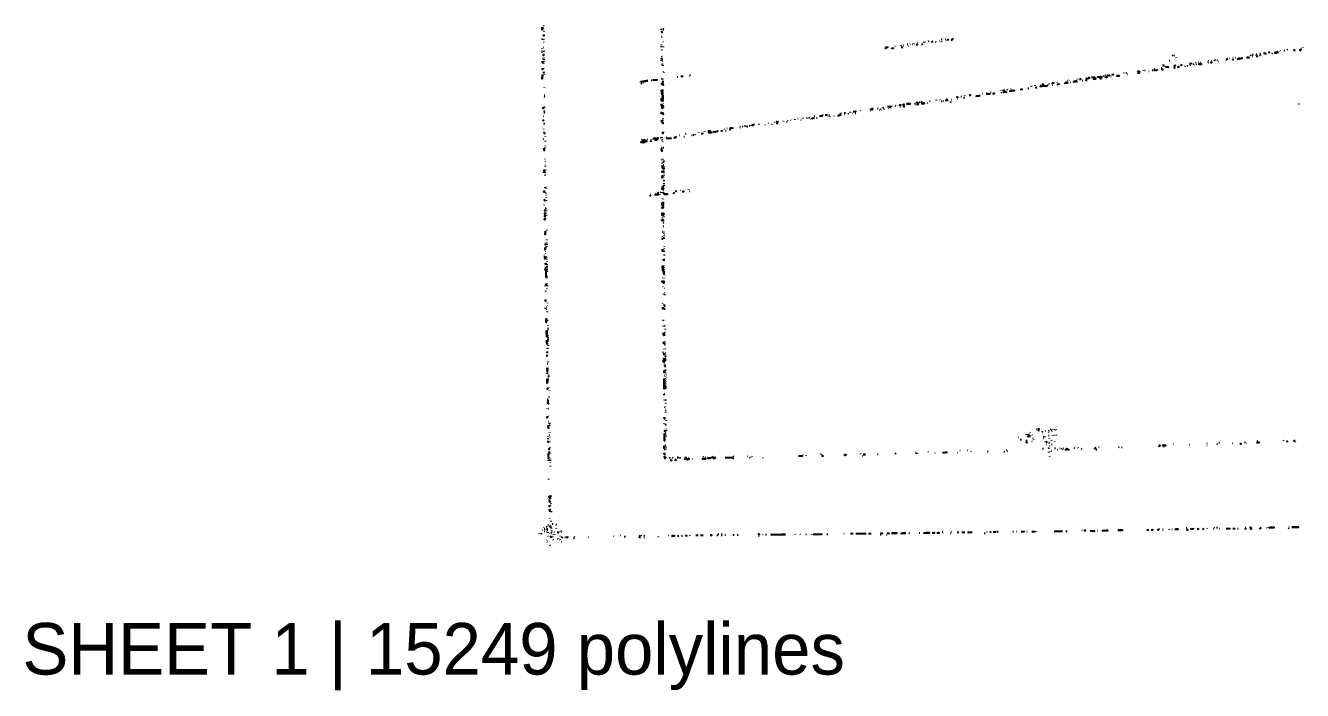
# Model space of a CAD drawing. Extents: x 1 to 1989, y -9 to 1002.
# Drawn here: x 1.2 to 496.7, y -8.8 to 249 of the extents above; entities that cross this region are included whole.
import ezdxf

# ---------------------------------------------------------------- set-up
doc = ezdxf.new("R2010")
doc.units = 0
doc.layers.add('LINEWORK', color=4, linetype='CONTINUOUS')
doc.layers.add('TITLEBLOCK', color=2, linetype='CONTINUOUS')

msp = doc.modelspace()

# ---------------------------------------------------------------- linework, layer by layer
at = {"layer": 'LINEWORK'}
for points in [[(201.5, 248.3333), (201.6667, 247.3333), (201.5, 248.1667)], [(202, 248.5), (202.1667, 248.3333)], [(202, 248), (202, 247.8333)], [(202.1667, 249), (202.1667, 248.8333)], [(248.6667, 248), (248.6667, 247.8333)], [(201.8333, 243.8333), (201.5, 243.5)], [(202.1667, 245.6667), (202.3333, 245), (202.1667, 245.3333)], [(202.1667, 243.6667), (202.3333, 243.5)], [(202.3333, 247), (202.3333, 246.6667)], [(247.8333, 247.6667), (247.8333, 247.3333)], [(247.8333, 247), (248.1667, 246.3333), (247.8333, 246.6667)], [(248.1667, 244.6667), (248, 244.5)], [(248.5, 242.8333), (248.6667, 242.6667)], [(248.6667, 247.5), (248.8333, 247.5)], [(351.6667, 243), (351.5, 242.8333)], [(352.6667, 242.8333), (353.1667, 242.6667), (352.8333, 242.8333)], [(354.3333, 242.8333), (354.5, 242.6667)], [(356, 243), (355.8333, 242.8333)], [(356.6667, 243.8333), (356.8333, 243.6667)], [(356.6667, 243), (356.8333, 243)], [(358, 243.8333), (358.1667, 243.8333)], [(358.3333, 243.3333), (358.1667, 243.1667)], [(359.3333, 243.6667), (359, 243.5), (359.5, 243.6667)], [(361.1667, 243.6667), (360.5, 243.5), (360.8333, 243.3333)], [(361, 244.1667), (361.1667, 244)], [(201.5, 240.1667), (201.5, 240)], [(201.5, 239.1667), (201.5, 239)], [(201.5, 238.6667), (201.5, 238.5)], [(202.1667, 242.6667), (202.3333, 242.5)], [(202.1667, 240.6667), (202.3333, 240.6667)], [(202.1667, 238), (202.1667, 237.3333), (202.1667, 237.8333)], [(202.3333, 239.1667), (202.3333, 238.8333)], [(247.8333, 241.6667), (247.8333, 241.3333)], [(247.8333, 241), (247.8333, 240.6667)], [(248, 239.6667), (248.1667, 239.5)], [(248.6667, 240.8333), (248.6667, 240.6667)], [(335.1667, 240.6667), (334.8333, 240.1667), (335.1667, 240.6667), (335.8333, 240.6667), (335.3333, 240.5)], [(337.1667, 240.3333), (337.1667, 240.1667)], [(337.8333, 240.3333), (337.5, 240.1667), (338.1667, 240.3333)], [(338.5, 241), (338.6667, 241)], [(340.6667, 241.3333), (340.8333, 241.1667)], [(341.5, 240.8333), (341.1667, 240.5), (341.6667, 240.6667)], [(341.8333, 241.3333), (342, 241.3333)], [(343.3333, 241.8333), (343.5, 241.8333)], [(343.8333, 241), (343.6667, 240.8333)], [(344.5, 241.8333), (344.3333, 241.6667)], [(345.1667, 241.8333), (345.3333, 241.8333)], [(346, 242), (345.8333, 241.8333)], [(346.8333, 241.6667), (347.3333, 241.6667), (347, 241.6667)], [(347.1667, 242.3333), (347.3333, 242.3333)], [(348.6667, 241.6667), (348.8333, 241.6667)], [(349.3333, 241.8333), (349.1667, 241.6667)], [(349.6667, 242.5), (349.8333, 242.5)], [(350.1667, 242.6667), (350.3333, 242.5)], [(477.1667, 237.8333), (477.5, 237.8333)], [(478.5, 237.8333), (478.8333, 237.5)], [(478.8333, 238), (479, 238)], [(480.1667, 238.1667), (480.3333, 238.1667)], [(480.3333, 237.8333), (480.5, 237.8333)], [(481.5, 238.3333), (482.5, 238.1667), (481.6667, 238.1667)], [(482.5, 237.8333), (482.3333, 237.6667)], [(484, 238.6667), (483.6667, 238.5), (484.1667, 238.6667)], [(485, 238.1667), (484.8333, 238)], [(485.8333, 239), (486, 238.8333)], [(487.1667, 238.6667), (486, 238.3333), (487.5, 238.6667)], [(486.6667, 239.1667), (486.8333, 239)], [(487.8333, 239.3333), (488, 239.1667)], [(489.5, 239.5), (489.6667, 239.3333)], [(490.8333, 239.6667), (490.6667, 239.5)], [(493.6667, 239.6667), (493.3333, 239.5), (493.8333, 239.5)], [(496.3333, 239.8333), (495.6667, 239.5), (496, 239.5)], [(496.6667, 240.5), (496.6667, 240.3333)], [(201.8333, 236.1667), (202, 236.1667)], [(201.8333, 235.1667), (201.8333, 234.5), (201.8333, 235)], [(202.1667, 235.1667), (202.1667, 235)], [(202.1667, 234.5), (202.3333, 234.3333)], [(202.3333, 236.5), (202.3333, 236.3333)], [(202.3333, 236), (202.3333, 235.6667)], [(202.5, 235.3333), (202.5, 235.1667)], [(247.8333, 236.3333), (247.8333, 236)], [(247.8333, 235.6667), (247.8333, 235.3333)], [(248, 237.1667), (248.1667, 237)], [(248, 234), (248.1667, 234)], [(248.1667, 235.8333), (248.3333, 235.8333)], [(248.1667, 235.1667), (248.3333, 235)], [(248.3333, 236.1667), (248.5, 236.1667)], [(248.5, 234), (248.6667, 234)], [(248.5, 233.6667), (248.5, 233.3333)], [(442.6667, 233.8333), (442.6667, 233.3333), (442.8333, 233.6667)], [(443.1667, 233.3333), (443.1667, 233.1667)], [(443.5, 233), (444.6667, 232.8333), (443.6667, 232.8333)], [(445, 235.5), (445.1667, 235.5)], [(446.5, 237.5), (446.1667, 237.1667)], [(446.8333, 237.3333), (447, 237.3333)], [(447.5, 233.5), (446.8333, 233.3333), (447.3333, 233.3333)], [(447.6667, 236.6667), (447.6667, 236.5)], [(449, 233.1667), (448.3333, 232.8333), (448.8333, 233)], [(449.3333, 233.8333), (449.8333, 233.6667), (449.5, 233.6667)], [(451, 233.3333), (450.8333, 233.1667)], [(452.1667, 233.5), (451.8333, 233.1667)], [(452.8333, 234.3333), (453.5, 234.3333), (453, 234.1667)], [(453.1667, 233.6667), (453, 233.5)], [(454.1667, 234.3333), (454.3333, 234.3333)], [(454.5, 233.8333), (454.3333, 233.6667)], [(455.3333, 234.6667), (455.1667, 234.5)], [(455.5, 234), (455.3333, 233.8333)], [(456.1667, 234.8333), (456.3333, 234.8333)], [(457, 234.1667), (456.5, 234), (457.5, 234), (457.1667, 234)], [(457.1667, 234.6667), (457, 234.5)], [(460, 235.3333), (460.1667, 235.1667)], [(460.1667, 234.6667), (460, 234.5)], [(461.6667, 234.8333), (461.1667, 234.6667), (461.5, 234.6667)], [(461.3333, 235.3333), (461.5, 235.3333)], [(462.3333, 235.6667), (462.5, 235.5)], [(463, 235.6667), (462.8333, 235.5)], [(463.6667, 235.6667), (463.8333, 235.6667)], [(464, 235.1667), (463.8333, 235)], [(467, 235.6667), (467.1667, 235.5)], [(467.5, 236.1667), (467.1667, 236), (467.6667, 236.1667)], [(468.3333, 236.3333), (468.1667, 236.1667)], [(469.3333, 236), (469.8333, 235.6667), (469.5, 235.8333)], [(469.6667, 236.6667), (469.8333, 236.6667)], [(470.6667, 236.6667), (470.8333, 236.6667)], [(472.5, 236.3333), (471.5, 236), (473.3333, 236.3333), (472.8333, 236.3333)], [(475, 236.6667), (476, 236.6667), (475.1667, 236.6667)], [(476.3333, 237.6667), (476.6667, 237.3333)], [(477, 237.5), (477.1667, 237.3333)], [(477.1667, 237), (477.3333, 237)], [(478.6667, 237.1667), (479.1667, 237.1667), (478.8333, 237)], [(479.8333, 237.5), (480, 237.5)], [(480.3333, 237.5), (480.5, 237.3333)], [(201.8333, 230), (201.6667, 228.3333), (201.8333, 229.8333)], [(201.8333, 232.5), (201.8333, 232), (201.8333, 232.3333)], [(202.1667, 232.5), (202.3333, 232.3333)], [(202.1667, 231.1667), (202.3333, 230.6667), (202.3333, 231)], [(202.5, 230), (202.5, 229.8333)], [(244.6667, 228), (246.3333, 228), (244.8333, 227.8333)], [(248.1667, 228.3333), (248, 228.1667)], [(248.5, 231.3333), (248.6667, 231.1667)], [(248.5, 228.3333), (248.6667, 228.3333)], [(248.8333, 230.8333), (248.8333, 230.6667)], [(254, 229.1667), (254.3333, 229.1667)], [(255.5, 229.3333), (256.3333, 229.3333)], [(258.8333, 229.5), (259, 229.5)], [(259, 229.8333), (259.1667, 229.8333)], [(408.8333, 228), (409, 227.8333)], [(409.5, 228.1667), (409.6667, 228.1667)], [(410.1667, 228.1667), (410.6667, 228.1667), (410.3333, 228.1667)], [(413, 228), (412.6667, 227.8333), (413.1667, 227.8333)], [(413.1667, 228.6667), (412.8333, 228.3333), (414, 228.6667), (413.5, 228.6667)], [(414.8333, 229), (416.1667, 228.8333), (415, 228.8333)], [(415.3333, 228.5), (415.6667, 228.1667), (416.5, 228.3333), (415.6667, 228.1667)], [(416.8333, 229.1667), (417, 229)], [(418.5, 229.3333), (418.1667, 229), (417.3333, 229.1667), (418.1667, 229)], [(419, 228.8333), (418.1667, 228.5), (418.6667, 228.5)], [(418.8333, 229.3333), (419, 229.1667)], [(419.5, 229.5), (419.6667, 229.5)], [(420, 229), (419.8333, 228.8333)], [(420.3333, 229.6667), (420.1667, 229.5)], [(420.8333, 229.1667), (420.3333, 228.8333), (421, 229.1667)], [(421.3333, 229.8333), (421, 229.6667), (421.8333, 229.6667), (421.5, 229.6667)], [(422.3333, 229.3333), (422.5, 229.3333)], [(422.6667, 230), (423.3333, 230), (422.8333, 229.8333)], [(424.3333, 229.6667), (424.8333, 229.3333), (425.5, 229.5), (424.5, 229.5)], [(427.3333, 230.6667), (427.5, 230.6667)], [(428.1667, 230.6667), (428.3333, 230.6667)], [(428.6667, 230.1667), (428.8333, 230.1667)], [(432.6667, 231.3333), (432.8333, 231), (433.1667, 231.3333), (432.6667, 231.1667)], [(432.6667, 230.6667), (433.5, 230.6667), (432.8333, 230.6667)], [(433.5, 231.1667), (433.6667, 231)], [(435, 231.6667), (434.8333, 231.5)], [(435.5, 231.6667), (435.6667, 231.6667)], [(437, 231.3333), (437.1667, 231.3333)], [(438.3333, 231.6667), (438.6667, 231.6667)], [(439, 232.3333), (439.1667, 232.1667)], [(439.5, 231.8333), (439.1667, 231.6667), (440, 231.6667), (439.6667, 231.8333)], [(440.5, 231.8333), (440.3333, 231.6667)], [(441.8333, 232.6667), (442.1667, 232.6667)], [(442.5, 232.1667), (442.1667, 232), (442.6667, 232)], [(447.1667, 232.8333), (446.8333, 232.6667), (447.3333, 232.6667)], [(202.5, 225.1667), (202.5, 225)], [(239.5, 227.3333), (239.6667, 227.1667)], [(240, 227.3333), (240.5, 227.3333), (240.1667, 227.3333)], [(240, 226.5), (240.1667, 226.5)], [(240.1667, 226.8333), (240.3333, 226.8333)], [(240.6667, 226.8333), (240.6667, 226.6667)], [(242.5, 227.6667), (240.8333, 227.3333), (242.6667, 227.5)], [(244, 227.8333), (244.3333, 227.8333)], [(248.1667, 226.8333), (248.1667, 226.1667), (248, 226.6667)], [(248.1667, 224.1667), (248.1667, 222.1667), (248, 224)], [(248.5, 227.5), (248.5, 227), (248.5, 227.3333)], [(248.5, 226.6667), (248.6667, 225.8333), (248.6667, 226.5)], [(248.5, 224), (248.6667, 223.8333)], [(248.5, 223.3333), (248.6667, 223.1667)], [(374, 223), (374.1667, 222.8333)], [(375.6667, 223.1667), (375.8333, 223.1667)], [(379.5, 223.8333), (379.5, 223.6667)], [(379.8333, 223), (379.6667, 222.8333)], [(380.3333, 224), (381, 223.8333), (380.5, 223.8333)], [(381, 223.3333), (380.6667, 223), (381, 223.3333), (381.8333, 223.1667), (381.1667, 223.3333)], [(382.1667, 224.1667), (382, 224)], [(384.5, 223.8333), (383.1667, 223.5), (385, 223.8333), (384.6667, 223.6667)], [(383.5, 224.3333), (383.3333, 224.1667)], [(387.8333, 224.3333), (387.3333, 224.1667), (388.1667, 224.3333)], [(390.1667, 224.6667), (390.5, 224.6667)], [(391.3333, 225.5), (391.3333, 225.3333)], [(391.6667, 225.5), (391.8333, 225.5)], [(392.8333, 225.8333), (392.8333, 225.6667)], [(393.5, 225.1667), (393.1667, 225), (393.6667, 225)], [(394.8333, 226), (395, 225.8333)], [(397.8333, 225.8333), (397.5, 225.5), (396, 225.6667), (394.8333, 225.3333), (396, 225.6667), (397.5, 225.5)], [(395.5, 226.1667), (396.1667, 226.1667), (395.6667, 226.1667)], [(398.1667, 226.5), (398.3333, 226.3333)], [(400, 226.8333), (399.5, 226.5), (400, 226.8333), (400.3333, 226.5)], [(399.6667, 226), (399.8333, 226)], [(401.3333, 227.1667), (401.5, 227)], [(402.1667, 226.5), (401.6667, 226.1667), (402.3333, 226.5)], [(405, 226.8333), (404.5, 226.6667), (405.6667, 226.8333), (405.1667, 226.8333)], [(404.8333, 227.3333), (405, 227.3333)], [(405.3333, 227.5), (405.5, 227.5)], [(406, 227.8333), (405.8333, 227.6667)], [(406.5, 227), (406.6667, 227)], [(409.1667, 227.5), (407.8333, 227.1667), (409.3333, 227.3333)], [(411.1667, 227.6667), (411.5, 227.6667)], [(202.5, 222), (202.6667, 222)], [(202.5, 221.5), (202.6667, 221.3333)], [(248.1667, 221), (248, 219.8333), (248, 220.8333)], [(248, 218.6667), (248.1667, 216.8333), (248, 218.5)], [(248.5, 222.8333), (248.5, 222.6667)], [(248.5, 222.1667), (248.5, 220.5), (248.5, 222)], [(248.5, 220.1667), (248.5, 219.6667), (248.5, 220)], [(248.5, 218.8333), (248.6667, 218.6667)], [(248.5, 218.1667), (248.6667, 217.1667), (248.5, 218)], [(338.6667, 218), (338.8333, 217.8333)], [(340.1667, 218.3333), (340.8333, 218.1667), (340.3333, 218.1667)], [(341.1667, 218.3333), (341.3333, 218.1667)], [(341.6667, 218.3333), (342.1667, 218.3333), (341.8333, 218.3333)], [(343.6667, 218.8333), (343.1667, 218.6667), (344.5, 218.6667), (343.8333, 218.6667)], [(346.1667, 219), (346.3333, 218.8333)], [(346.5, 218.3333), (346.3333, 218.1667)], [(346.8333, 219.3333), (347.5, 219), (347.1667, 219.3333)], [(347.6667, 218.6667), (347.1667, 218.3333), (347.8333, 218.5)], [(348, 219.3333), (348.1667, 219.3333)], [(349, 219.5), (348.6667, 219.3333), (349.1667, 219.3333)], [(350.1667, 219), (349, 218.6667), (350, 218.8333)], [(351.1667, 219), (351.3333, 219)], [(352.1667, 219.6667), (352, 219.5)], [(354.5, 220.1667), (354.5, 220)], [(355.8333, 220.3333), (356, 220.1667)], [(356.5, 219.6667), (356.8333, 219.6667)], [(357.3333, 219.8333), (357.5, 219.8333)], [(359, 220.3333), (358.3333, 220), (359.1667, 220.1667)], [(358.5, 220.5), (358.6667, 220.5)], [(360.1667, 219.5), (360.1667, 219.1667)], [(360.5, 220.3333), (360.6667, 220.3333)], [(363, 221.3333), (362.5, 221.1667), (363.1667, 221.3333)], [(362.8333, 220.6667), (363, 220.6667)], [(364.1667, 221.5), (364.3333, 221.5)], [(365.1667, 221), (365.5, 221)], [(365.5, 221.8333), (365.5, 221.6667)], [(367.3333, 222), (367.8333, 222), (367.5, 222)], [(371.5, 222), (371.1667, 221.6667), (370, 221.6667), (371.6667, 221.8333)], [(372.5, 222.6667), (372.6667, 222.6667)], [(374.8333, 222.5), (374.1667, 222.3333), (375.3333, 222.5), (375, 222.3333)], [(377.3333, 222.8333), (376.6667, 222.5), (377, 222.5)], [(495.1667, 218.6667), (495.3333, 218.6667)], [(202, 217.3333), (202, 216.8333), (202, 217.1667)], [(202, 215.6667), (202.1667, 215.5)], [(202.1667, 213.8333), (202.3333, 213.8333)], [(202.5, 217.6667), (202.5, 217.5)], [(202.5, 217.1667), (202.5, 217)], [(202.6667, 215.8333), (202.5, 215.6667)], [(202.5, 215.3333), (202.6667, 215.1667)], [(248, 215.5), (248, 214.8333), (247.8333, 215.3333)], [(248.5, 215.3333), (248.6667, 214.5), (248.5, 215.1667)], [(302.6667, 213.1667), (302.8333, 213)], [(304.1667, 213.1667), (304.5, 213.1667)], [(304.8333, 213.3333), (305, 213.1667)], [(305.3333, 213.3333), (305.5, 213.3333)], [(306.6667, 213.1667), (306.3333, 213), (307.1667, 213.1667)], [(307.1667, 213.8333), (307.5, 213.8333)], [(308.1667, 213.1667), (308.3333, 213.1667)], [(309.3333, 214), (310.3333, 213.8333), (309.5, 213.8333)], [(310.5, 214.3333), (310.6667, 214.3333)], [(311.5, 214.3333), (312.1667, 214.3333), (311.6667, 214.1667)], [(312.5, 214.1667), (312.6667, 214.1667)], [(313, 214.3333), (313.1667, 214.3333)], [(313.3333, 213.8333), (313.1667, 213.6667)], [(315, 214), (314.8333, 213.8333)], [(317.5, 214.5), (316.5, 214), (317.6667, 214.5)], [(317.1667, 215), (317.3333, 214.8333)], [(317.6667, 215), (317.8333, 215)], [(318.8333, 215.1667), (319.3333, 215.1667)], [(319, 214.6667), (319.1667, 214.6667)], [(320.5, 214.8333), (320.3333, 214.6667)], [(321, 215.5), (321, 215.3333)], [(322, 215), (321.8333, 214.8333)], [(322.3333, 215.6667), (323.3333, 215.6667), (322.5, 215.5)], [(323.1667, 215), (323.3333, 215)], [(325, 216.1667), (325.1667, 216)], [(328.8333, 216.6667), (329, 216.5)], [(329, 216), (329.1667, 215.8333)], [(329.3333, 216.6667), (330, 216.6667), (329.5, 216.6667)], [(329.8333, 216.1667), (329.6667, 216)], [(331.8333, 217), (332, 216.8333)], [(332.5, 216.3333), (332.6667, 216.3333)], [(333.1667, 216.5), (333, 216.3333)], [(333.6667, 217.1667), (333.6667, 217)], [(334, 217.3333), (334.1667, 217.1667)], [(334.3333, 216.6667), (334.1667, 216.5)], [(335.6667, 217.6667), (336.8333, 217.6667), (335.8333, 217.5)], [(336, 217), (336.1667, 216.8333)], [(336.8333, 217.1667), (336.6667, 217)], [(337.3333, 217.8333), (337.5, 217.6667)], [(340.5, 217.6667), (340.6667, 217.6667)], [(342.1667, 217.8333), (341.8333, 217.6667), (342.3333, 217.6667)], [(202.3333, 212.5), (202, 212), (202.1667, 212.3333)], [(202, 211), (202.1667, 210.8333)], [(202.1667, 209), (202.1667, 208.8333)], [(202.5, 211), (202.6667, 211)], [(248, 212.5), (248.1667, 211.5), (248, 212.3333)], [(248.5, 213), (248.5, 212.6667)], [(248.5, 212.1667), (248.5, 212)], [(248.5, 211.5), (248.5, 211), (248.5, 211.3333)], [(266, 208.1667), (266.8333, 208.1667), (266.1667, 208)], [(271, 208.1667), (271.5, 208.1667), (271.1667, 208)], [(272.1667, 209), (272.3333, 208.8333)], [(272.8333, 208.3333), (273, 208.3333)], [(273.3333, 209.1667), (273.5, 209.1667)], [(274.1667, 208.6667), (274.6667, 208.6667), (274.3333, 208.6667)], [(274.5, 209.3333), (275.6667, 209.1667), (274.6667, 209.1667)], [(278.5, 209.8333), (278.3333, 209.6667)], [(278.5, 209.3333), (278.3333, 209.1667)], [(279.3333, 210), (279.5, 209.8333)], [(280.1667, 210.1667), (280.5, 210.1667)], [(281, 210.1667), (281.1667, 210)], [(281.3333, 209.6667), (281.5, 209.6667)], [(282, 210.1667), (282.1667, 210.1667)], [(282.5, 210.3333), (282.5, 210.1667)], [(284, 210.6667), (283.1667, 210.3333), (283.6667, 210.3333)], [(285.6667, 210.8333), (285.8333, 210.6667)], [(288, 210.6667), (288.1667, 210.5)], [(289.3333, 211.3333), (289.5, 211.1667)], [(290.8333, 210.8333), (290.6667, 210.6667)], [(291.6667, 211.6667), (291.8333, 211.5)], [(292.3333, 211.8333), (292.8333, 211.6667), (292.5, 211.6667)], [(293, 211.3333), (292.6667, 211), (293.1667, 211.1667)], [(293.1667, 211.8333), (293.3333, 211.6667)], [(295.3333, 212), (295.1667, 211.8333)], [(296.5, 211.6667), (296.6667, 211.6667)], [(296.8333, 212.3333), (297, 212.1667)], [(298, 212.5), (298.1667, 212.3333)], [(299.6667, 212.6667), (299.6667, 212.5)], [(300.8333, 213), (301, 213)], [(302, 212.5), (302.1667, 212.5)], [(305.6667, 212.8333), (305.5, 212.6667)], [(202.1667, 207.3333), (202, 207.1667)], [(202, 205.3333), (202.1667, 205.1667)], [(202.1667, 204.8333), (202, 204.6667)], [(202.3333, 207.8333), (202.5, 207.8333)], [(202.5, 207.5), (202.6667, 207.3333)], [(202.6667, 207), (202.8333, 206.8333)], [(202.8333, 206.1667), (202.8333, 206)], [(202.8333, 204.3333), (202.8333, 204)], [(241.8333, 204.1667), (240.8333, 203.6667), (240, 203.8333), (240.8333, 203.6667), (242.3333, 204.1667), (242, 204)], [(240.1667, 204.8333), (240.3333, 204.8333)], [(240.8333, 204.6667), (240.5, 204.3333), (241.5, 204.6667), (241, 204.5)], [(242.3333, 204.8333), (242.5, 204.6667)], [(243.5, 204.3333), (244, 204.1667), (243.6667, 204.1667)], [(244, 205), (244, 204.8333)], [(244.6667, 205.1667), (245.6667, 205.1667), (244.8333, 205.1667)], [(246.5, 204.8333), (245.5, 204.5), (246.3333, 204.6667)], [(246, 205.3333), (246.6667, 205.3333), (246.1667, 205.3333)], [(247.5, 205.6667), (247.6667, 205.5)], [(248, 205.6667), (248.1667, 205.5)], [(248, 204.8333), (248.3333, 204.5)], [(248.3333, 204.1667), (248.3333, 204)], [(248.6667, 207.8333), (248.5, 207.1667), (248.5, 207.6667)], [(249.6667, 205.8333), (249.8333, 205.6667)], [(251.6667, 205.5), (251.3333, 205.1667), (250, 205.1667), (251.8333, 205.3333)], [(253.1667, 205.6667), (252.8333, 205.5), (253.6667, 205.6667), (253.3333, 205.6667)], [(254.8333, 206.5), (255, 206.5)], [(256.6667, 206), (256.8333, 206)], [(257.5, 207), (257.3333, 206.8333)], [(259.5, 206.5), (259.6667, 206.5)], [(260.1667, 206.6667), (260.5, 206.6667)], [(260.8333, 206.8333), (261, 206.6667)], [(262.3333, 207.6667), (262.3333, 207.5)], [(263.3333, 207.1667), (264, 207.1667), (263.5, 207)], [(264.5, 208), (264.6667, 207.8333)], [(266.8333, 207.6667), (266.1667, 207.5), (267.5, 207.5), (267, 207.5)], [(269.1667, 208), (268.8333, 207.6667), (268.1667, 207.8333), (269.8333, 208), (269.3333, 207.8333)], [(202.3333, 201.5), (202.5, 200.5), (202.3333, 201.3333)], [(202.8333, 201.6667), (202.6667, 201.5)], [(202.8333, 202.3333), (202.8333, 202.1667)], [(248.1667, 201.5), (247.8333, 201), (248.1667, 200.3333), (248, 201.3333)], [(248, 201.8333), (248.1667, 201.8333)], [(248.6667, 201.6667), (248.8333, 201.6667)], [(202.6667, 197.1667), (202.8333, 197.1667)], [(203, 196.3333), (202.8333, 196.1667)], [(202.8333, 195), (202.8333, 194.8333)], [(202.8333, 194.5), (202.8333, 194.3333)], [(248, 197.1667), (248.1667, 197)], [(248, 195.8333), (248.1667, 195.6667)], [(248.1667, 194.8333), (248.3333, 193.6667), (248.3333, 194.6667)], [(248.6667, 197.1667), (248.5, 197)], [(248.5, 196), (248.6667, 195.8333)], [(248.6667, 196.6667), (248.8333, 196.1667), (248.8333, 196.5)], [(248.6667, 195), (248.8333, 195)], [(248.8333, 194.3333), (248.8333, 194)], [(248.8333, 193.6667), (248.8333, 193.3333)], [(202.1667, 192.1667), (202.1667, 191.8333)], [(202.5, 193.1667), (202.3333, 192.6667), (202.8333, 192), (202.3333, 193)], [(202.6667, 191.1667), (202.6667, 190.8333)], [(202.8333, 193), (203, 192.8333)], [(248.1667, 192.6667), (248.1667, 192.1667), (248.1667, 192.5)], [(248.1667, 191), (248.1667, 190), (248.3333, 190.8333)], [(248.6667, 193), (248.6667, 192.8333)], [(248.6667, 192.5), (248.8333, 192), (248.8333, 192.3333)], [(248.6667, 190.5), (248.6667, 190.3333)], [(248.6667, 190), (248.6667, 189.8333)], [(248.8333, 191.1667), (248.8333, 190.8333)], [(248.8333, 189), (248.8333, 188.6667)], [(202.5, 185), (202.5, 184.3333), (202.3333, 184.8333)], [(202.6667, 186.3333), (202.6667, 186)], [(203, 184.1667), (203.1667, 184.1667)], [(203.1667, 186.5), (203.1667, 186.3333)], [(203.1667, 186), (203.1667, 185.8333)], [(203.1667, 183.3333), (203.1667, 183.1667)], [(243.5, 183.3333), (243.8333, 183)], [(243.6667, 183.6667), (243.8333, 183.6667)], [(245.5, 184), (245.6667, 183.8333)], [(245.8333, 183.5), (245.5, 183.3333), (246.8333, 183.5), (246, 183.5)], [(246.3333, 184.1667), (246.8333, 184.1667), (246.5, 184)], [(247.3333, 183.6667), (247.5, 183.5)], [(247.6667, 184.3333), (247.5, 184.1667)], [(248.3333, 186.8333), (248.1667, 185.5), (248.3333, 186.5)], [(248.1667, 184.3333), (248.1667, 184.1667)], [(248.5, 184.5), (249.1667, 183.6667), (250.3333, 183.6667), (249.1667, 183.6667), (248.8333, 184.1667)], [(248.6667, 186.5), (248.6667, 185.3333), (248.6667, 186.3333)], [(248.8333, 187.8333), (248.8333, 187.5)], [(248.8333, 187.1667), (248.8333, 186.8333)], [(252.3333, 184.1667), (252.8333, 184), (252.5, 184)], [(253.3333, 185), (253.6667, 184.6667), (253.5, 185)], [(255.1667, 185.1667), (255.3333, 185)], [(256, 184.6667), (256.6667, 184.6667), (256.3333, 184.6667)], [(258.3333, 185.5), (258.5, 185.3333)], [(258.8333, 184.8333), (259, 184.8333)], [(202.5, 181.6667), (202.6667, 181), (202.3333, 181.5)], [(202.3333, 179.5), (202.5, 179.5)], [(202.8333, 178.5), (203, 178.3333)], [(203.1667, 182.5), (203.1667, 182.3333)], [(203.1667, 181.3333), (203.1667, 181)], [(243.5, 182.8333), (243.3333, 182.6667)], [(248.1667, 178.6667), (248.1667, 178.1667), (248, 178.5)], [(248.3333, 181.8333), (248.1667, 181.6667)], [(248.1667, 180.5), (248.1667, 179.3333), (248.1667, 180.1667)], [(248.6667, 181.8333), (248.6667, 181.6667)], [(248.6667, 180.6667), (248.6667, 180), (248.6667, 180.5)], [(248.6667, 179.6667), (248.6667, 179), (248.6667, 179.5)], [(248.6667, 178.5), (248.8333, 178.3333)], [(202.6667, 176.5), (202.6667, 174.8333), (202.8333, 175.8333), (202.5, 176.3333)], [(202.6667, 174.3333), (202.6667, 173.6667), (202.5, 174.1667)], [(202.6667, 177.6667), (202.6667, 177.1667), (202.8333, 177.5)], [(203.1667, 178), (203, 177.8333)], [(203.1667, 176.3333), (203, 176.1667)], [(203.1667, 177.3333), (203.1667, 177)], [(203.1667, 175.5), (203.1667, 175.1667)], [(248.1667, 174), (248.1667, 173.3333), (248, 173.8333)], [(248.1667, 176.5), (248.1667, 175.5), (248.1667, 176.1667)], [(248.3333, 174.6667), (248.5, 174.6667)], [(248.8333, 176.3333), (248.6667, 175.5), (248.6667, 176.1667)], [(248.6667, 173.8333), (248.6667, 173.3333), (248.6667, 173.6667)], [(248.8333, 175), (248.8333, 174.6667)], [(202.8333, 169.3333), (202.8333, 168), (203, 169.1667)], [(203.3333, 169.8333), (203.3333, 169.5)], [(248.3333, 169.3333), (248.5, 169.3333)], [(248.3333, 168.8333), (248.5, 168.6667)], [(248.6667, 172.6667), (248.8333, 172.5)], [(248.6667, 171.1667), (248.8333, 171.1667)], [(249, 169), (248.8333, 168.8333)], [(203, 164.5), (203, 164), (203, 164.3333)], [(203.3333, 166), (203.3333, 165.8333)], [(203.3333, 164.8333), (203.3333, 164.6667)], [(203.3333, 163.5), (203.3333, 163.1667)], [(203.5, 164.1667), (203.5, 164)], [(248.3333, 166.6667), (248.1667, 166.1667), (248.5, 166.5)], [(248.5, 167.1667), (248.3333, 167)], [(249, 168.3333), (248.8333, 168.1667)], [(249, 167.6667), (248.8333, 167.5)], [(248.8333, 167), (249, 166.8333)], [(248.8333, 166.5), (248.8333, 166.3333)], [(249, 163.5), (249, 163.3333)], [(202.5, 159.6667), (202.5, 159.5)], [(202.8333, 161.5), (202.6667, 161.3333)], [(202.6667, 160.6667), (202.8333, 160.5)], [(202.8333, 159.5), (202.6667, 158.5), (202.8333, 159.3333)], [(203, 163), (202.8333, 162.1667), (202.8333, 162.8333)], [(203.1667, 159.5), (203.3333, 159.3333)], [(203.3333, 159), (203.1667, 158.8333)], [(248.3333, 162.3333), (248.3333, 161.5), (248.3333, 162.1667)], [(248.8333, 162.5), (249, 162.3333)], [(248.8333, 161.8333), (248.8333, 161.3333), (249, 161.6667)], [(249, 160.1667), (249, 159.8333)], [(203, 155.5), (203.1667, 151.3333), (203.1667, 154), (202.8333, 154.3333), (203.1667, 155.3333)], [(203.1667, 157), (203, 156.5), (203, 156.8333)], [(203.3333, 158.5), (203.3333, 158.3333)], [(203.5, 157.5), (203.5, 157.3333)], [(203.5, 156.5), (203.5, 156.1667)], [(203.5, 155.8333), (203.5, 155.5)], [(203.5, 155.1667), (203.5, 154.8333)], [(203.5, 154.5), (203.5, 154.1667)], [(203.5, 153.8333), (203.5, 153.5)], [(248.3333, 158.3333), (248.3333, 158.1667)], [(248.5, 156), (248.5, 153.8333), (248.3333, 155.8333)], [(248.8333, 158.5), (248.8333, 157.8333), (249, 158.3333)], [(248.8333, 155.8333), (249, 155.6667)], [(248.8333, 155.1667), (249, 155)], [(248.8333, 154.5), (249, 154.3333)], [(248.8333, 153.8333), (248.8333, 152.6667), (248.8333, 153.6667)], [(203, 149), (203.3333, 148.1667), (203, 148.6667)], [(203.5, 151.6667), (203.5, 151.5)], [(203.5, 151.1667), (203.5, 151)], [(203.5, 149), (203.6667, 148.8333)], [(248.3333, 150.1667), (248.5, 149.3333), (248.1667, 150)], [(248.5, 151.1667), (248.3333, 151)], [(248.8333, 151.1667), (248.8333, 151)], [(248.8333, 150), (248.8333, 149.1667), (248.8333, 149.8333)], [(249.1667, 152.3333), (249.1667, 152.1667)], [(202.8333, 148.1667), (202.8333, 148)], [(203, 146.1667), (203, 145.8333)], [(203.3333, 147.1667), (203.5, 147)], [(203.6667, 148.1667), (203.6667, 148)], [(248.3333, 148), (248.5, 147.8333)], [(248.6667, 145), (248.6667, 144.8333)], [(249, 147.3333), (249.1667, 147.1667)], [(249.1667, 145.3333), (249, 145.1667)], [(249.1667, 144.8333), (249.1667, 144.5)], [(202.8333, 139.5), (202.8333, 139.1667)], [(203, 142.8333), (203, 142.1667), (203, 142.6667)], [(203.1667, 139.6667), (203.3333, 139.6667)], [(203.1667, 139), (203.3333, 138.8333)], [(203.5, 140.5), (203.6667, 140.3333)], [(203.6667, 141.5), (203.6667, 141.3333)], [(248.5, 141.1667), (248.3333, 141)], [(248.5, 139.8333), (248.5, 139.1667), (248.5, 139.6667)], [(249, 141), (249.1667, 140.5), (249.1667, 140.8333)], [(249, 140), (249.1667, 139.8333)], [(249, 139.5), (249.1667, 139), (249.1667, 139.3333)], [(203.1667, 135.5), (203.1667, 133.8333), (203.1667, 135.1667)], [(203.6667, 138.1667), (203.6667, 137.8333)], [(203.6667, 134.8333), (203.6667, 134.5)], [(248.6667, 134.8333), (248.6667, 134.5)], [(203.5, 130.8333), (203.5, 128.3333), (203.3333, 130.6667)], [(203.8333, 132.6667), (203.8333, 132.5)], [(203.8333, 131.8333), (203.8333, 131.6667)], [(203.8333, 131.3333), (203.8333, 131.1667)], [(203.8333, 128.8333), (203.8333, 128.5)], [(248.6667, 132.5), (248.6667, 132.3333)], [(248.6667, 130), (248.8333, 128.8333), (248.6667, 129.8333)], [(249.1667, 132.6667), (249.3333, 132.5)], [(249.1667, 130.1667), (249.3333, 130)], [(249.1667, 129.5), (249.1667, 129.3333)], [(249.1667, 128.8333), (249.1667, 128.6667)], [(249.3333, 131.3333), (249.3333, 131.1667)], [(203.5, 127), (203.3333, 126.1667), (203.6667, 125.5), (203.3333, 126.8333)], [(203.8333, 128.1667), (203.8333, 127.8333)], [(203.8333, 127.5), (203.8333, 127.1667)], [(203.8333, 126.8333), (203.8333, 126.5)], [(204, 124), (203.8333, 123.8333)], [(204, 125), (204, 124.8333)], [(248.8333, 126.3333), (248.8333, 125.6667), (248.6667, 126.1667)], [(249.1667, 126.5), (249.1667, 126.1667)], [(249.1667, 125.6667), (249.3333, 125.5)], [(249.3333, 125.1667), (249.1667, 125)], [(203.5, 123.8333), (203.5, 123.6667)], [(203.6667, 121.3333), (203.5, 120.8333), (203.6667, 121.1667)], [(203.6667, 122.6667), (203.6667, 122.1667), (203.6667, 122.5)], [(248.5, 122.5), (248.5, 122.1667)], [(248.8333, 120), (248.8333, 118.5), (248.6667, 119.1667), (249, 119.5), (248.6667, 119.8333)], [(248.8333, 123.6667), (248.8333, 123.5)], [(248.8333, 122), (248.8333, 121.5), (249, 121.8333)], [(249.3333, 123.8333), (249.5, 123.6667)], [(249.3333, 122.3333), (249.5, 122.1667)], [(249.3333, 121.6667), (249.3333, 121.5)], [(249.3333, 121.1667), (249.5, 120.6667), (249.5, 121)], [(249.3333, 120.1667), (249.3333, 119), (249.3333, 120)], [(203.5, 114.1667), (203.3333, 114)], [(203.5, 116.3333), (203.6667, 114.8333), (203.8333, 115.5), (203.5, 116)], [(203.6667, 118), (203.8333, 118)], [(203.6667, 114.5), (203.8333, 114.5)], [(203.8333, 114.1667), (204, 114.1667)], [(204, 118.6667), (204, 118.5)], [(204, 116.1667), (204.1667, 116.1667)], [(248.8333, 118), (249, 117.8333)], [(248.8333, 117.1667), (249.3333, 117), (249, 117.1667)], [(249, 115.3333), (249, 114.5), (249, 115.1667)], [(249.3333, 117.3333), (249.5, 117.3333)], [(249.3333, 116.6667), (249.3333, 116.5)], [(249.5, 115.6667), (249.3333, 115.1667), (249.6667, 115.5)], [(249.6667, 114.3333), (249.5, 114.1667)], [(203.8333, 112.1667), (203.6667, 110.3333), (203.6667, 112)], [(204.1667, 113.5), (204.1667, 113.3333)], [(204.1667, 113), (204.1667, 112.6667)], [(249, 113.3333), (249.1667, 113.3333)], [(249, 112.1667), (249, 108.1667), (249, 112)], [(249.6667, 113.6667), (249.5, 113.5)], [(249.5, 113.1667), (249.6667, 113)], [(249.5, 112.3333), (249.6667, 112.1667)], [(249.5, 111.6667), (249.6667, 111.5)], [(249.5, 111), (249.6667, 110.8333)], [(249.5, 110.3333), (249.6667, 110.1667)], [(249.5, 109.6667), (249.6667, 109.5)], [(249.5, 109.1667), (249.5, 108.6667), (249.5, 109)], [(203.8333, 108.5), (203.6667, 108), (203.8333, 108.3333)], [(203.6667, 104.3333), (203.8333, 104.1667)], [(204.1667, 108.8333), (204.1667, 108.6667)], [(204.3333, 105), (204.1667, 104.8333)], [(204.3333, 107.5), (204.3333, 107.3333)], [(248.8333, 106), (248.8333, 105.6667)], [(249, 106.5), (249.1667, 106.3333)], [(249.5, 108.3333), (249.6667, 108.1667)], [(203.6667, 100.5), (203.6667, 100.3333)], [(203.8333, 103.8333), (203.8333, 102.5), (204, 103.6667)], [(204, 100.5), (204.1667, 100.5)], [(204.1667, 102.5), (204.3333, 102.3333)], [(249.1667, 103.8333), (249, 103.6667)], [(249.1667, 101.1667), (249.3333, 101)], [(249.5, 104), (249.5, 103.6667)], [(249.5, 102.6667), (249.5, 102.5)], [(249.5, 100.1667), (249.6667, 100.1667)], [(249.5, 99.8333), (249.6667, 99.6667)], [(249.5, 99.1667), (249.5, 99)], [(203.6667, 97.5), (203.6667, 96.8333), (203.6667, 97.1667)], [(204, 97.6667), (204.1667, 97.5)], [(204, 95.5), (204.1667, 95.5)], [(204.3333, 95), (204.5, 94.5), (204.5, 94.8333)], [(248.8333, 94.6667), (248.8333, 94.5)], [(249.1667, 97.1667), (249.1667, 96.5), (249, 97)], [(249.3333, 94.5), (249.8333, 94)], [(249.8333, 96), (249.8333, 95.6667)], [(203.8333, 89.8333), (203.8333, 89.6667)], [(204, 94), (204.1667, 92.8333), (204, 93.6667)], [(204.5, 94), (204.5, 93.8333)], [(204.5, 91.3333), (204.5, 91.1667)], [(204.5, 90.3333), (204.6667, 90.3333)], [(204.6667, 89.5), (204.6667, 89.3333)], [(249, 92.1667), (249.5, 91.5), (249, 92)], [(249, 90.8333), (249.1667, 88), (249.1667, 90.6667)], [(249.5, 91.1667), (249.6667, 91.1667)], [(249.5, 90.6667), (249.6667, 90.5)], [(249.6667, 90.1667), (249.5, 90)], [(249.6667, 89.6667), (249.6667, 89.5)], [(249.8333, 92.6667), (249.8333, 92.5)], [(249.8333, 92.1667), (249.8333, 91.8333)], [(386.3333, 89.3333), (386.5, 89.3333)], [(389.5, 90.5), (389.5, 90.3333)], [(390, 90.5), (390, 90.3333)], [(391, 90), (390.1667, 89.6667), (391.1667, 89.8333)], [(390.3333, 90.6667), (390.5, 90.5)], [(390.8333, 91.3333), (391, 91.1667)], [(391.6667, 90.3333), (391.8333, 90.1667)], [(393.5, 92.6667), (393.6667, 92.5)], [(394, 92.6667), (394.5, 92.5), (394.1667, 92.6667)], [(394.5, 92.1667), (394.1667, 92), (394.6667, 92.1667)], [(395.5, 91.6667), (395.6667, 91.5)], [(395.6667, 91.1667), (395.8333, 91.1667)], [(396, 89.8333), (396.5, 89.3333)], [(396.8333, 91.8333), (397, 91.8333)], [(397, 89.5), (396.8333, 89.3333)], [(398, 91.3333), (398.1667, 91.1667)], [(398.3333, 91.8333), (398.1667, 91.6667)], [(398.1667, 90), (398.3333, 90)], [(398.8333, 92.5), (399, 92.3333)], [(399.5, 91.8333), (399.3333, 91.6667)], [(399.5, 92.5), (399.5, 92.3333)], [(399.5, 90.1667), (399.5, 90)], [(400.1667, 92.5), (400.3333, 92.3333)], [(400.1667, 90.1667), (400.3333, 90)], [(400.6667, 92.3333), (400.6667, 92.1667)], [(401, 92.3333), (401.1667, 92.1667)], [(401.1667, 90.3333), (401.1667, 90)], [(203.8333, 89), (203.8333, 88.6667)], [(204, 88), (204, 87.5), (204, 87.8333)], [(204.3333, 85.1667), (204.3333, 84.6667), (204.1667, 85)], [(204.5, 87.6667), (204.5, 87.5)], [(204.6667, 85.5), (204.6667, 85.3333)], [(249, 86.1667), (249, 85), (249, 86)], [(249, 84.6667), (249.1667, 84.5)], [(249.5, 86.3333), (249.6667, 86.3333)], [(249.6667, 86), (249.5, 85.8333)], [(249.6667, 85.5), (249.6667, 85.3333)], [(249.6667, 84.8333), (249.6667, 84.6667)], [(366.6667, 84.3333), (366.8333, 84.3333)], [(381.8333, 84.5), (382, 84.5)], [(387.1667, 88.5), (387.3333, 88.5)], [(387.6667, 88.5), (387.8333, 88.5)], [(389.3333, 88.3333), (389.6667, 88)], [(389.8333, 87.5), (389.5, 87.3333), (390.1667, 87.5)], [(391.6667, 87.8333), (391.8333, 87.8333)], [(392, 89.1667), (392.1667, 89.1667)], [(392.3333, 88.5), (392.3333, 88.3333)], [(395.8333, 85), (396.1667, 85)], [(396.1667, 89), (396.3333, 89)], [(396.8333, 87.6667), (396.8333, 87.5)], [(397.1667, 87.8333), (397.6667, 87.3333)], [(397.1667, 86.6667), (397.3333, 86.6667)], [(398, 85.3333), (398.3333, 85)], [(398.1667, 87.3333), (398.5, 87)], [(398.3333, 89), (398.3333, 88.8333)], [(398.3333, 86.1667), (398.5, 86)], [(399.1667, 88.1667), (399.3333, 88)], [(399.3333, 86.6667), (399.5, 86.6667)], [(400.5, 87.8333), (400.5, 87.6667)], [(400.5, 85.1667), (400.8333, 85.1667)], [(401.5, 84.6667), (401.6667, 84.6667)], [(402.5, 85.1667), (402.6667, 85.1667)], [(403, 85.1667), (403.1667, 85)], [(403.5, 84.8333), (403.5, 84.6667)], [(403.8333, 85.1667), (404, 85.1667)], [(405.3333, 84.8333), (404.6667, 84.5), (405.3333, 84.8333), (406, 84.5), (405.5, 84.6667)], [(404.8333, 85.1667), (405, 85)], [(408, 85.3333), (408.1667, 85.1667)], [(409.3333, 85.3333), (409.5, 85.1667)], [(410.8333, 85), (411, 84.8333)], [(416.5, 85.3333), (416, 85), (416.5, 85.1667)], [(416.5, 84.6667), (416.8333, 84.6667)], [(417.5, 85.6667), (417.6667, 85.5)], [(425.5, 85.5), (425.3333, 85.3333)], [(426.5, 85.5), (426.6667, 85.5)], [(440.6667, 86), (441.3333, 85.8333), (441, 86)], [(441.3333, 86.5), (441.1667, 86.3333)], [(443, 86.3333), (442.3333, 86.1667), (443.6667, 86.1667), (443.1667, 86.1667)], [(442.8333, 85.6667), (443, 85.6667)], [(446.6667, 86.6667), (446.5, 86.5)], [(452.8333, 86.5), (453, 86.5)], [(459.5, 87.1667), (459.6667, 87)], [(459.5, 86.3333), (459.6667, 86.3333)], [(463.5, 86.8333), (463.6667, 86.6667)], [(464.1667, 87.3333), (464.5, 87.3333)], [(469.5, 87), (469.6667, 87)], [(472.3333, 86.8333), (472.8333, 86.8333), (472.5, 86.8333)], [(474.1667, 87.5), (474.5, 87.5)], [(474.8333, 87.1667), (474.6667, 87)], [(478.8333, 87.3333), (479.8333, 87.3333), (479, 87.3333)], [(479, 87.8333), (479.3333, 87.8333)], [(489.1667, 88.1667), (489.3333, 88)], [(490.5, 87.8333), (490.8333, 87.6667), (490.5, 87.6667)], [(493.6667, 88.1667), (493.3333, 88), (493.8333, 88)], [(493.8333, 87.6667), (493.6667, 87.5)], [(204, 83), (204, 81.6667)], [(204, 81.3333), (204, 81)], [(204, 80.5), (204, 80.1667)], [(204.3333, 83.8333), (204.5, 83), (204.3333, 83.6667)], [(204.3333, 81.5), (204.5, 81.3333)], [(204.3333, 80.8333), (204.3333, 80.6667)], [(204.8333, 81), (204.8333, 80.8333)], [(204.8333, 80.5), (204.8333, 80.1667)], [(204.8333, 79.6667), (204.8333, 79.5)], [(249.1667, 83.3333), (249.1667, 82.6667), (249, 83.1667)], [(249, 82.1667), (249.3333, 81.1667), (249.1667, 82)], [(249.6667, 81.6667), (249.8333, 81.5)], [(251.3333, 81.5), (251, 81.1667)], [(251.1667, 80.5), (251.6667, 80.3333), (251.3333, 80.5)], [(252.1667, 80.5), (252, 80.3333)], [(252.1667, 81.5), (252.3333, 81.3333)], [(253.6667, 80.8333), (253.3333, 80.5), (253.8333, 80.6667)], [(254, 81.5), (254.5, 81.5), (254.1667, 81.5)], [(254.8333, 81.3333), (255, 81.3333)], [(255.3333, 81.3333), (255.5, 81.3333)], [(256.8333, 81.5), (257.5, 81.3333), (257.1667, 81.5)], [(257.5, 81), (256.8333, 80.8333), (257.5, 81), (258, 80.6667), (258.6667, 81), (257.6667, 80.8333)], [(258.3333, 81.3333), (258.5, 81.3333)], [(260, 81), (259.8333, 80.8333)], [(264.3333, 81.1667), (263.8333, 81), (265.1667, 81), (264.5, 81.1667)], [(264, 81.8333), (264.1667, 81.6667)], [(265, 81.6667), (265.1667, 81.6667)], [(265.6667, 81.5), (266.1667, 81.1667), (267.1667, 81.3333), (266.1667, 81.1667), (265.8333, 81.5)], [(268, 81.8333), (267.6667, 81.6667), (268.1667, 81.6667)], [(268.8333, 81.5), (268.1667, 81.1667), (269, 81.5)], [(272.6667, 81.5), (275.3333, 81.5), (275.8333, 81.1667), (275.3333, 81.5), (272.8333, 81.3333)], [(275.8333, 82), (276, 81.8333)], [(281.3333, 82), (281.5, 82)], [(282.1667, 81.6667), (282.3333, 81.5)], [(282.8333, 81.8333), (283, 81.6667)], [(287.1667, 81.5), (287.3333, 81.3333)], [(301.1667, 82.1667), (302.5, 82), (301.3333, 82)], [(302.8333, 82.5), (303, 82.5)], [(304, 82.3333), (304, 82.1667)], [(309.6667, 82.8333), (309.5, 82.6667)], [(310, 82.6667), (310.1667, 82.6667)], [(310.6667, 82.3333), (310.3333, 82.1667), (310.8333, 82.1667)], [(318.6667, 82.5), (318.8333, 82.5)], [(319.1667, 82.6667), (319.3333, 82.3333), (319.6667, 82.5), (319.1667, 82.5)], [(325, 83), (325.1667, 82.8333)], [(325.8333, 82.1667), (326, 82.1667)], [(326.1667, 82.6667), (327, 82.6667), (326.3333, 82.6667)], [(331.8333, 82.8333), (332, 82.8333)], [(338.8333, 83.1667), (338.5, 82.8333)], [(346.3333, 83.5), (346.5, 83.5)], [(346.8333, 83.3333), (347, 83.1667)], [(347.3333, 83.1667), (347.3333, 83)], [(351.3333, 83.8333), (351.5, 83.6667)], [(354, 83.3333), (354.1667, 83.3333)], [(357, 83.5), (358, 83.5), (357.1667, 83.3333)], [(358.3333, 83.6667), (358.6667, 83.5), (358.3333, 83.5)], [(362.6667, 83.5), (362.8333, 83.5)], [(363.6667, 84.1667), (363.8333, 84.1667)], [(368.1667, 83.8333), (368, 83.6667)], [(374.5, 84), (374.6667, 83.8333)], [(380.8333, 83.8333), (381, 83.6667)], [(382.1667, 84), (382, 83.8333)], [(398.1667, 83.6667), (398.1667, 83.5)], [(398.5, 82), (398.5, 81.8333)], [(398.8333, 83.8333), (398.8333, 83.6667)], [(399.1667, 84.1667), (399.3333, 84.1667)], [(204.8333, 78.3333), (204.8333, 78)], [(204.1667, 73.1667), (204.1667, 73)], [(204, 65.3333), (203.8333, 65.1667)], [(204.5, 66.6667), (204.5, 65.8333), (204.3333, 66.5)], [(204.3333, 65.5), (204.5, 65.3333)], [(204.3333, 65), (204.6667, 64.1667), (204.5, 64.8333)], [(204.8333, 66.8333), (205, 66.3333), (205, 66.6667)], [(204.8333, 65.8333), (205, 65.6667)], [(204.5, 63), (204.5, 62.5), (204.3333, 62.8333)], [(204.5, 61.5), (204.6667, 60.6667), (204.5, 61.1667)], [(204.8333, 63), (205, 62.8333)], [(204.8333, 61.5), (205, 61.3333)], [(205, 63.8333), (205, 63.6667)], [(205.1667, 60.6667), (205.1667, 60.3333)], [(203.5, 54.8333), (203.3333, 54.6667)], [(203.8333, 55.3333), (204.1667, 55.3333)], [(204.5, 58), (204.6667, 57.8333)], [(204.5, 55.1667), (205, 54.5), (204.8333, 54.8333)], [(205, 57), (205, 56.6667)], [(205.5, 55.8333), (206, 55.8333)], [(207, 55.5), (207.1667, 55.3333)], [(474.5, 54.5), (474.6667, 54.3333)], [(476.6667, 54.5), (476.3333, 54.3333), (476.8333, 54.3333)], [(491.3333, 54.6667), (491.5, 54.6667)], [(492.5, 54.5), (495.1667, 54.5), (492.6667, 54.5)], [(200.3333, 52), (200.5, 51.8333)], [(201.3333, 52.1667), (201.3333, 51.8333)], [(201.8333, 53.5), (201.6667, 53.3333)], [(202.3333, 54.3333), (202.1667, 54.1667)], [(202.5, 53.8333), (202.6667, 53.8333)], [(202.5, 53), (202.6667, 53)], [(203.1667, 54.3333), (203.3333, 54.3333)], [(203.1667, 52.8333), (203.3333, 52.8333)], [(203.3333, 53.6667), (203.3333, 53.5)], [(203.8333, 53.8333), (203.6667, 53.6667)], [(203.6667, 53.3333), (203.8333, 53.3333)], [(203.8333, 52.5), (203.8333, 52.3333)], [(203.8333, 51.1667), (204, 51)], [(204.5, 52.3333), (204.6667, 52.1667)], [(204.8333, 51.1667), (205.1667, 50.6667), (205, 51)], [(205.1667, 54.1667), (205.1667, 54)], [(205.1667, 52.1667), (205.3333, 52)], [(205.3333, 53.3333), (205.3333, 53.1667)], [(205.3333, 52.6667), (205.5, 52.5)], [(205.6667, 50.8333), (205.6667, 50.6667)], [(205.8333, 51.8333), (206, 51.6667)], [(205.8333, 49.6667), (206, 49.5)], [(206.3333, 52.6667), (206.5, 52.5)], [(206.5, 51.8333), (206.5, 51.6667)], [(207, 54), (207, 53.8333)], [(207.5, 50), (207.6667, 50)], [(208, 52.8333), (207.8333, 52.3333), (207.8333, 52.6667)], [(208.1667, 50), (208, 49.8333)], [(208.5, 51), (208.6667, 51)], [(208.5, 49.6667), (208.6667, 49.5)], [(208.8333, 53.1667), (209, 53)], [(209, 52.6667), (209.1667, 52.5)], [(209, 50.8333), (209.5, 50.3333)], [(210.5, 50.6667), (210.6667, 50.6667)], [(211, 50.6667), (211.6667, 50.6667), (211.1667, 50.5)], [(213.8333, 50.1667), (214.1667, 50.1667)], [(214, 50.8333), (214.1667, 50.6667)], [(219.6667, 50.6667), (219.8333, 50.6667)], [(229.3333, 51.1667), (229.5, 51)], [(232, 51.3333), (232.1667, 51.3333)], [(233.5, 50.8333), (234, 50.8333)], [(239.3333, 51.3333), (239.5, 51.1667)], [(239.6667, 50.8333), (239.3333, 50.6667), (239.8333, 50.6667)], [(240, 51.3333), (240.1667, 51.1667)], [(241.1667, 51.3333), (241.3333, 51.1667)], [(241.1667, 50.6667), (241.3333, 50.6667)], [(246.5, 50.8333), (246.6667, 50.6667)], [(250.6667, 51.3333), (250.8333, 51.3333)], [(251.8333, 51.1667), (253, 51.1667), (252.3333, 51.1667)], [(254.1667, 51.1667), (254.6667, 51.1667)], [(255.6667, 51.1667), (256.1667, 51.1667)], [(257.1667, 51.3333), (257.8333, 51.1667), (257.3333, 51.1667)], [(258.8333, 51.3333), (259, 51.1667)], [(261.3333, 51.3333), (262.1667, 51.3333)], [(263.1667, 51.3333), (264.1667, 51.3333)], [(266.8333, 51.3333), (267.5, 51.3333), (267.1667, 51.3333)], [(269.5, 51.3333), (269.8333, 51.3333)], [(269.8333, 51.8333), (270.1667, 51.8333)], [(271.1667, 51.8333), (271.5, 51.8333)], [(271.1667, 51.3333), (271.3333, 51.1667)], [(272.5, 51.5), (272.8333, 51.5)], [(275.6667, 51.5), (276.1667, 51.5)], [(277.3333, 51.5), (277.6667, 51.5)], [(285.3333, 52), (286, 51.6667), (285.5, 51.8333)], [(285.6667, 51.1667), (285.8333, 51.1667)], [(287.3333, 51.6667), (287.1667, 51.5)], [(288.3333, 51.6667), (288.6667, 51.6667)], [(294.6667, 51.8333), (294.3333, 51.5), (290.5, 51.6667), (296, 51.6667), (294.8333, 51.6667)], [(299.6667, 51.8333), (299.8333, 51.6667)], [(301.6667, 51.8333), (301.8333, 51.6667)], [(304, 51.8333), (304.1667, 51.8333)], [(306.1667, 51.8333), (306.1667, 51.6667)], [(306.5, 51.8333), (306.5, 51.6667)], [(306.8333, 51.8333), (310.1667, 51.8333), (307, 51.6667)], [(312.1667, 51.8333), (312.5, 51.8333)], [(318.6667, 52), (318.8333, 52)], [(321.3333, 52), (322.3333, 52)], [(323.3333, 52), (327.3333, 52)], [(328.3333, 52), (329.3333, 52)], [(332.8333, 51.6667), (333.1667, 51.6667)], [(333, 52.3333), (333.6667, 52), (333.3333, 52)], [(335.3333, 51.6667), (335.5, 51.6667)], [(335.5, 52.3333), (336.3333, 52), (335.5, 52.1667)], [(337.1667, 52.1667), (339.3333, 52.1667), (337.5, 52.1667)], [(342.6667, 52.3333), (341, 52), (342.8333, 52.1667)], [(344, 52.3333), (344.1667, 52.1667)], [(348, 52.3333), (348.1667, 52.3333)], [(349.6667, 52.3333), (352, 52.3333), (350.6667, 52.3333)], [(353, 52.3333), (353.8333, 52.3333), (353.5, 52.3333)], [(354.8333, 52.3333), (355.6667, 52.3333), (355.3333, 52.3333)], [(356.8333, 52.8333), (357.1667, 52.8333)], [(357.1667, 52.3333), (357, 52.1667)], [(360.1667, 52.1667), (360.3333, 52.1667)], [(360.3333, 52.8333), (360.5, 52.6667)], [(362.6667, 52.5), (363.3333, 52.5)], [(364.5, 52.5), (365.6667, 52.5)], [(366.6667, 52.5), (368.5, 52.5)], [(373.1667, 52.1667), (373.5, 52.1667)], [(374.1667, 52.6667), (374.3333, 52.6667)], [(375.3333, 52.6667), (375.8333, 52.6667)], [(376.6667, 52.6667), (377.6667, 52.6667)], [(378, 52.8333), (378.5, 52.6667), (378.1667, 52.6667)], [(384.3333, 52.8333), (384.5, 52.8333)], [(385.6667, 52.8333), (385.8333, 52.8333)], [(387.5, 52.8333), (388.6667, 52.8333), (387.6667, 52.6667)], [(389.6667, 52.8333), (389.8333, 52.8333)], [(391.6667, 52.8333), (393, 52.8333)], [(393.3333, 53), (393.3333, 52.8333)], [(400.3333, 53), (403.5, 53)], [(404.8333, 53), (405.3333, 53)], [(411, 53.5), (411.1667, 53.3333)], [(411.8333, 53.1667), (412.5, 53.1667), (412, 53.1667)], [(414.3333, 53.1667), (416, 53), (414.5, 53)], [(417, 53.1667), (417.1667, 53.1667)], [(418.8333, 53.1667), (421.1667, 53.1667), (420.5, 53.1667)], [(425, 53.3333), (426.8333, 53.3333), (425.1667, 53.3333)], [(436.3333, 53.5), (437, 53.5)], [(438, 53.5), (438.6667, 53.5), (438.1667, 53.3333)], [(441.1667, 53.6667), (440.5, 53.5), (441, 53.5)], [(442.3333, 53.3333), (442.5, 53.1667)], [(442.5, 53.8333), (442.6667, 53.8333)], [(444.8333, 53.6667), (445, 53.5)], [(446, 53.6667), (446.1667, 53.6667)], [(447.1667, 53.6667), (448.5, 53.6667), (447.5, 53.6667)], [(451.5, 54.1667), (451.8333, 54.1667)], [(451.6667, 53.5), (452.1667, 53.5), (451.8333, 53.5)], [(453.1667, 53.8333), (454.3333, 53.8333), (453.3333, 53.6667)], [(455.8333, 53.8333), (456.3333, 53.8333), (456, 53.6667)], [(457.8333, 53.8333), (458.3333, 53.8333), (458, 53.6667)], [(459.6667, 54), (459.5, 53.8333)], [(462, 53.8333), (462.1667, 53.6667)], [(462.3333, 54.3333), (462.5, 54.1667)], [(463.3333, 54.3333), (463.6667, 54.3333)], [(464.3333, 54), (464.5, 54)], [(467, 54), (468.5, 54), (467.1667, 53.8333)], [(469.6667, 54), (470.5, 54)], [(471.5, 54), (471.6667, 54)], [(474.1667, 54), (474.6667, 53.8333), (474.3333, 53.8333)], [(477, 54), (476.5, 53.8333), (476.8333, 53.8333)], [(480.5, 54.3333), (480.1667, 54), (480.6667, 54.1667)], [(482.6667, 54.3333), (482.8333, 54.1667)], [(483.3333, 54.3333), (483.3333, 54.1667)], [(483.6667, 54.3333), (485.6667, 54.3333), (484.1667, 54.3333)], [(491.1667, 54.1667), (491.3333, 54)], [(203.5, 49.5), (203.3333, 49.3333)], [(203.5, 48.8333), (203.6667, 48.6667)], [(204.5, 47.6667), (204.8333, 47.3333)], [(209, 48.8333), (209.1667, 48.8333)]]:
    msp.add_lwpolyline(points, dxfattribs=at)

# ---------------------------------------------------------------- texts
at = {"layer": 'TITLEBLOCK'}
msp.add_text('SHEET 1 | 15249 polylines', height=20, dxfattribs=at).set_placement((0, -2.6667))

doc.saveas('drawing.dxf')
